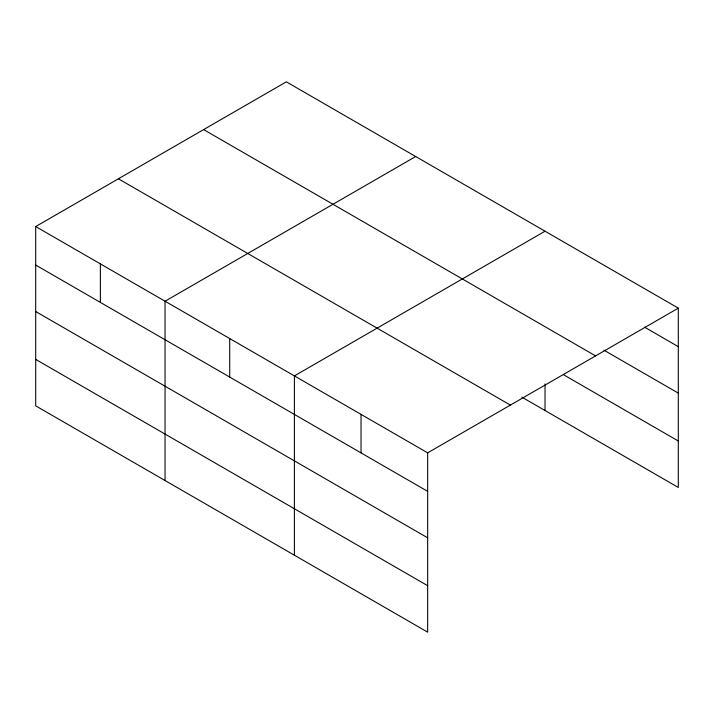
<?xml version="1.0" encoding="UTF-8"?>
<svg xmlns="http://www.w3.org/2000/svg" width="714" height="714" viewBox="0 0 714 714"><rect width="100%" height="100%" fill="white"/><g stroke="black" fill="none" stroke-linecap="round" stroke-linejoin="round"><path stroke-width="1.07" d="M427.668 537.821L427.668 452.846L35.7 226.543L35.7 405.855L427.668 632.158L427.668 537.821L35.7 311.527M35.7 226.543L286.332 81.842L678.3 308.145L678.3 487.457L521.863 397.136M415.682 156.518L165.05 301.228L165.05 480.54M545.032 231.202L294.4 375.903L294.4 555.215M427.668 452.846L678.3 308.145M644.501 327.137L678.3 346.656M603.937 350.19L678.3 393.119M203.624 129.591L595.592 355.893M563.382 374.645L678.3 440.993M118.408 178.795L510.376 405.097M35.7 265.064L427.668 491.357M35.7 359.392L427.668 585.694M545.032 383.962L545.032 410.514M361.034 414.379L361.034 452.89M229.721 338.561L229.721 377.081M100.371 263.885L100.371 302.397"/></g></svg>
